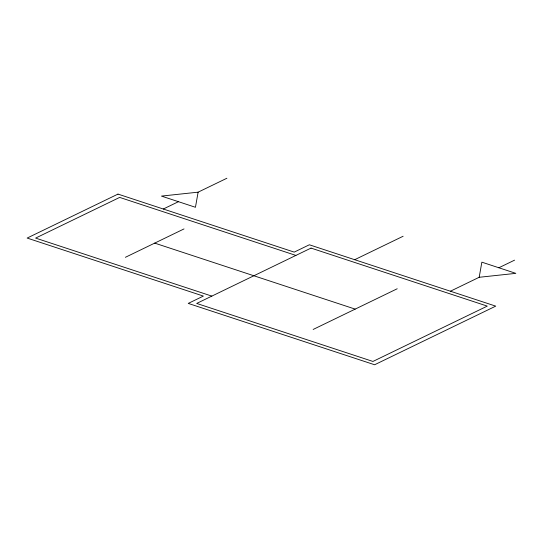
<?xml version="1.0" encoding="UTF-8"?>
<svg xmlns="http://www.w3.org/2000/svg" width="543" height="543" viewBox="0 0 543 543"><rect width="100%" height="100%" fill="white"/><g stroke="black" fill="none" stroke-linecap="round" stroke-linejoin="round"><path stroke-width="0.81" d="M198.12 192.168L195.446 207.283L161.454 196.091L198.12 192.168L226.899 178.24M479.184 277.283L481.858 262.167L515.85 273.36L479.184 277.283L450.405 291.218M163.314 209.014L178.45 201.691M125.372 257.314L184.023 228.922M354.681 259.703L403.123 236.253M313.148 329.458L397.204 288.767M498.854 267.767L514.581 260.151M295.901 255.42L119.67 197.408L35.621 238.092L211.845 296.111M154.701 243.115L355.176 309.116M117.987 194.095L27.15 238.065L203.374 296.078L188.238 303.408L374.616 364.76L495.732 306.137L309.354 244.778L294.211 252.108L117.987 194.095M311.037 248.09L196.702 303.435L372.932 361.448L487.268 306.109L311.037 248.09"/></g></svg>
